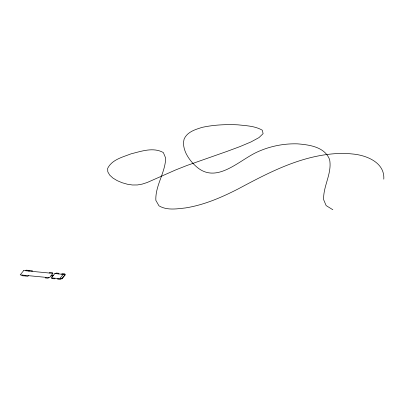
<?xml version="1.0" encoding="UTF-8"?>
<svg xmlns="http://www.w3.org/2000/svg" width="404" height="404" viewBox="0 0 404 404"><rect width="100%" height="100%" fill="white"/><g stroke="black" fill="none" stroke-linecap="round" stroke-linejoin="round"><path stroke-width="0.61" d="M22.271 275.074L21.776 275.685L24.558 275.952L25.048 275.341M25.765 270.761L26.26 270.155L29.038 270.422L28.548 271.028M25.654 275.402L25.164 276.008L27.942 276.275L28.437 275.669M29.154 271.089L29.649 270.483L32.426 270.751L31.936 271.357M45.834 277.341L45.344 277.947L48.121 278.215L48.616 277.609M49.333 273.028L49.828 272.422L52.606 272.69L52.116 273.296M52.187 277.952L51.697 278.558L54.474 278.826L54.969 278.22M55.686 273.639L56.176 273.033L58.959 273.301L58.464 273.907M58.105 278.518L57.61 279.129L60.393 279.396L60.883 278.785M61.6 274.205L62.095 273.599L64.872 273.867L64.382 274.473M51.55 275.159L53.399 275.336M50.939 275.912L52.788 276.089M332.835 209.732L326.144 205.596L323.629 199.647C323.129 185.931 332.194 173.442 329.624 159.61C324.73 146.834 309.307 144.778 297.394 143.849C283.527 143.455 269.66 146.283 257.065 152.096C238.466 160.63 216.044 184.982 195.763 166.094A134.886 72.276 -20.9 0 1 185.916 153.146C183.926 148.758 182.77 143.844 184.123 139.097C187.173 131.85 195.475 129.437 202.353 127.321C214.029 124.821 225.998 124.275 237.906 124.831C246.152 125.73 254.909 125.942 262.282 130.199L263.11 133.638L258.994 137.602L250.934 141.961L239.941 146.596L227.028 151.389L186.835 165.524L175.806 169.877L147.192 182.502L142.198 184.108L137.38 184.961L132.396 184.987L127.295 184.209L122.104 182.724L117.19 180.638L112.918 178.053L109.666 175.073L107.797 171.801L107.681 168.337C112.004 159.56 122.75 157.095 131.154 153.808C141.511 151.258 153.242 146.935 163.337 152.545L165.68 158.126C165.271 172.831 155.237 185.517 155.838 200.349L158.964 205.818C166.872 210.565 176.689 208.913 185.386 207.949C204.05 205.025 221.584 197.42 238.289 188.86C265.867 174.124 294.248 159.141 325.614 154.702A82.153 44.021 -20.9 0 1 352.631 154.005C366.408 155.192 384.916 162.519 383.8 179.154M23.7 270.564L20.2 274.877L49.495 277.694L52.995 273.382L23.7 270.564M54.843 273.559L51.343 277.871L61.969 278.891L65.468 274.579L54.843 273.559M63.024 274.624L59.949 278.417L61.832 278.598L64.908 274.806L63.024 274.624"/></g></svg>
